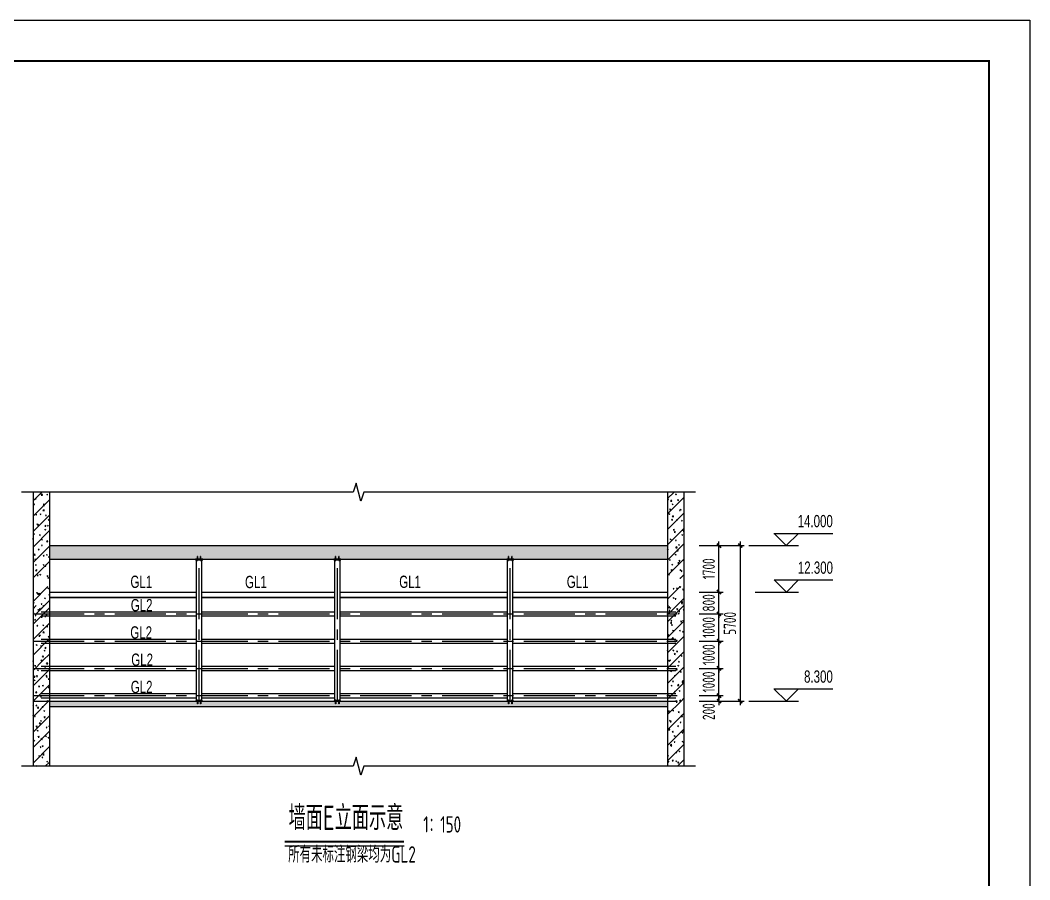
# Model space of a CAD drawing. Extents: x -803796 to -501762, y -1479216 to -846035.
# Drawn here: x -538792 to -501762, y -1091934 to -1060415 of the extents above; entities that cross this region are included whole.
import ezdxf
from ezdxf.enums import TextEntityAlignment as Align

# ---------------------------------------------------------------- set-up
doc = ezdxf.new("R2010")
doc.units = 0
doc.header["$LTSCALE"] = 1500
doc.linetypes.add('CENTER', pattern=[2, 1.25, -0.25, 0.25, -0.25])
doc.layers.get('0').update_dxf_attribs({"linetype": 'CONTINUOUS'})
doc.layers.get('Defpoints').update_dxf_attribs({"linetype": 'CONTINUOUS'})
for name, color, linetype in [('AR-INT DECO', 140, 'CONTINUOUS'), ('AXIS', 253, 'CENTER'), ('BORDER', 7, 'CONTINUOUS'), ('DIM', 3, 'CONTINUOUS'), ('HATCH', 254, 'CONTINUOUS'), ('NUM', 7, 'CONTINUOUS'), ('TEXT', 7, 'CONTINUOUS'), ('THIN', 7, 'CONTINUOUS')]:
    doc.layers.add(name, color=color, linetype=linetype)
doc.styles.add('TSSD_Dimension', font='Tssdeng.shx', dxfattribs={"width": 0.7, "bigfont": 'hztxt.shx'})
doc.styles.add('TSSD_Label', font='tj03-romans1.shx', dxfattribs={"width": 0.7, "bigfont": 'hztxt.shx'})
doc.styles.add('TSSD_NORM', font='tssdeng.shx', dxfattribs={"width": 0.7, "bigfont": 'hztxt.shx'})
doc.dimstyles.new('TSSD_150_150', dxfattribs={"dimtxt": 450, "dimasz": 150, "dimexe": 150, "dimexo": 375, "dimgap": 150, "dimtad": 1, "dimdec": 0, "dimzin": 0, "dimdsep": 46, "dimtxsty": 'TSSD_Dimension', "dimblk": 'ARCHTICK', "dimblk1": 'ARCHTICK', "dimblk2": 'ARCHTICK', "dimcen": 0, "dimdle": 150, "dimclrt": 7, "dimadec": 0, "dimazin": 0, "dimtfac": 1, "dimtdec": 0, "dimtix": 1, "dimtmove": 2, "dimatfit": 3, "dimfxl": 1, "dimtolj": 1, "dimtzin": 0, "dimarcsym": 0})
pattern_1 = [(50, (0, -77284.3), (358.63009, -31.37607), [37.5, -412.5]), (355, (0, -77284.3), (-69.37567, 376.09607), [30, -330]), (100.4514, (29.9, -77286.93), (289.25469, 344.71977), [31.8701, -350.57106]), (46.1842, (0, -77184.3), (533.62052, -82.7595), [56.25, -618.75]), (96.6356, (44.47, -77191.2), (467.33135, 487.05894), [47.80514, -525.8565]), (351.1842, (0, -77184.3), (467.33097, 487.0593), [45, -495]), (21, (50, -77209.3), (298.453526, -201.309445), [37.5, -412.5]), (326, (50, -77209.3), (121.65767, 362.57502), [30, -330]), (71.4514, (74.87, -77226.1), (420.11131, 161.26525), [31.8701, -350.57106]), (45, (0, -77284.3), (-282.84271, 282.84271), [])]
pattern_2 = [(50, (0, -76984.3), (358.63009, -31.37607), [37.5, -412.5]), (355, (0, -76984.3), (-69.37567, 376.09607), [30, -330]), (100.4514, (29.9, -76986.93), (289.25469, 344.71977), [31.8701, -350.57106]), (46.1842, (0, -76884.3), (533.62052, -82.7595), [56.25, -618.75]), (96.6356, (44.47, -76891.2), (467.33135, 487.05894), [47.80514, -525.8565]), (351.1842, (0, -76884.3), (467.33097, 487.0593), [45, -495]), (21, (50, -76909.3), (298.453526, -201.309445), [37.5, -412.5]), (326, (50, -76909.3), (121.65767, 362.57502), [30, -330]), (71.4514, (74.87, -76926.1), (420.11131, 161.26525), [31.8701, -350.57106]), (45, (0, -76984.3), (-282.84271, 282.84271), [])]

# ---------------------------------------------------------------- blocks, each defined once
blk = doc.blocks.new('_ArchTick')
at = {"color": 0, "linetype": 'ByBlock', "const_width": 0.4}
blk.add_lwpolyline([(-0.5, -0.5), (0.5, 0.5)], dxfattribs=at)
blk = doc.blocks.new('*D590')
at = {"layer": 'Defpoints', "color": 0, "transparency": 16777216}
for p in [(-514258, -1085182), (-513162, -1085182), (-514258, -1085382)]:
    blk.add_point(p, dxfattribs=at)
at = {"layer": 'DIM', "color": 0, "lineweight": -2, "transparency": 16777216}
for p, q in [((-513883, -1085182), (-513012, -1085182)), ((-513162, -1085182), (-513162, -1085032)), ((-513162, -1085382), (-513162, -1085182)), ((-513883, -1085382), (-513012, -1085382)), ((-513162, -1085382), (-513162, -1085532))]:
    blk.add_line(p, q, dxfattribs=at)
at = {"layer": 'DIM', "color": 0, "lineweight": -2, "transparency": 16777216, "xscale": 150, "yscale": 150, "zscale": 150}
for p, rotation in [((-513162, -1085182), 270), ((-513162, -1085382), 90)]:
    blk.add_blockref('_ArchTick', p, dxfattribs=dict(at, rotation=rotation))
at = {"layer": 'DIM', "color": 7, "transparency": 16777216, "insert": (-513537, -1085769), "char_height": 450, "attachment_point": 5, "rotation": 90, "style": 'TSSD_Dimension'}
blk.add_mtext('\\A1;200', dxfattribs=at)
blk = doc.blocks.new('*D591')
at = {"layer": 'Defpoints', "color": 0, "transparency": 16777216}
for p in [(-514258, -1084182), (-513162, -1084182), (-514258, -1085182)]:
    blk.add_point(p, dxfattribs=at)
at = {"layer": 'DIM', "color": 0, "lineweight": -2, "transparency": 16777216}
for p, q in [((-513883, -1084182), (-513012, -1084182)), ((-513162, -1084182), (-513162, -1084032)), ((-513162, -1085182), (-513162, -1084182)), ((-513883, -1085182), (-513012, -1085182)), ((-513162, -1085182), (-513162, -1085332))]:
    blk.add_line(p, q, dxfattribs=at)
at = {"layer": 'DIM', "color": 0, "lineweight": -2, "transparency": 16777216, "xscale": 150, "yscale": 150, "zscale": 150}
for p, rotation in [((-513162, -1084182), 270), ((-513162, -1085182), 90)]:
    blk.add_blockref('_ArchTick', p, dxfattribs=dict(at, rotation=rotation))
at = {"layer": 'DIM', "color": 7, "transparency": 16777216, "insert": (-513537, -1084682), "char_height": 450, "attachment_point": 5, "rotation": 90, "style": 'TSSD_Dimension'}
blk.add_mtext('\\A1;1000', dxfattribs=at)
blk = doc.blocks.new('*D592')
at = {"layer": 'Defpoints', "color": 0, "transparency": 16777216}
for p in [(-514258, -1083182), (-513162, -1083182), (-514258, -1084182)]:
    blk.add_point(p, dxfattribs=at)
at = {"layer": 'DIM', "color": 0, "lineweight": -2, "transparency": 16777216}
for p, q in [((-513162, -1083182), (-513162, -1083032)), ((-513883, -1083182), (-513012, -1083182)), ((-513162, -1084182), (-513162, -1083182)), ((-513883, -1084182), (-513012, -1084182)), ((-513162, -1084182), (-513162, -1084332))]:
    blk.add_line(p, q, dxfattribs=at)
at = {"layer": 'DIM', "color": 0, "lineweight": -2, "transparency": 16777216, "xscale": 150, "yscale": 150, "zscale": 150}
for p, rotation in [((-513162, -1083182), 270), ((-513162, -1084182), 90)]:
    blk.add_blockref('_ArchTick', p, dxfattribs=dict(at, rotation=rotation))
at = {"layer": 'DIM', "color": 7, "transparency": 16777216, "insert": (-513537, -1083682), "char_height": 450, "attachment_point": 5, "rotation": 90, "style": 'TSSD_Dimension'}
blk.add_mtext('\\A1;1000', dxfattribs=at)
blk = doc.blocks.new('*D593')
at = {"layer": 'Defpoints', "color": 0, "transparency": 16777216}
for p in [(-514258, -1082182), (-513162, -1082182), (-514258, -1083182)]:
    blk.add_point(p, dxfattribs=at)
at = {"layer": 'DIM', "color": 0, "lineweight": -2, "transparency": 16777216}
for p, q in [((-513883, -1082182), (-513012, -1082182)), ((-513162, -1082182), (-513162, -1082032)), ((-513162, -1083182), (-513162, -1082182)), ((-513883, -1083182), (-513012, -1083182)), ((-513162, -1083182), (-513162, -1083332))]:
    blk.add_line(p, q, dxfattribs=at)
at = {"layer": 'DIM', "color": 0, "lineweight": -2, "transparency": 16777216, "xscale": 150, "yscale": 150, "zscale": 150}
for p, rotation in [((-513162, -1082182), 270), ((-513162, -1083182), 90)]:
    blk.add_blockref('_ArchTick', p, dxfattribs=dict(at, rotation=rotation))
at = {"layer": 'DIM', "color": 7, "transparency": 16777216, "insert": (-513537, -1082682), "char_height": 450, "attachment_point": 5, "rotation": 90, "style": 'TSSD_Dimension'}
blk.add_mtext('\\A1;1000', dxfattribs=at)
blk = doc.blocks.new('*D594')
at = {"layer": 'Defpoints', "color": 0, "transparency": 16777216}
for p in [(-514258, -1081382), (-513162, -1081382), (-514258, -1082182)]:
    blk.add_point(p, dxfattribs=at)
at = {"layer": 'DIM', "color": 0, "lineweight": -2, "transparency": 16777216}
for p, q in [((-513162, -1081382), (-513162, -1081232)), ((-513883, -1081382), (-513012, -1081382)), ((-513162, -1082182), (-513162, -1081382)), ((-513883, -1082182), (-513012, -1082182)), ((-513162, -1082182), (-513162, -1082332))]:
    blk.add_line(p, q, dxfattribs=at)
at = {"layer": 'DIM', "color": 0, "lineweight": -2, "transparency": 16777216, "xscale": 150, "yscale": 150, "zscale": 150}
for p, rotation in [((-513162, -1081382), 270), ((-513162, -1082182), 90)]:
    blk.add_blockref('_ArchTick', p, dxfattribs=dict(at, rotation=rotation))
at = {"layer": 'DIM', "color": 7, "transparency": 16777216, "insert": (-513537, -1081782), "char_height": 450, "attachment_point": 5, "rotation": 90, "style": 'TSSD_Dimension'}
blk.add_mtext('\\A1;800', dxfattribs=at)
blk = doc.blocks.new('*D595')
at = {"layer": 'Defpoints', "color": 0, "transparency": 16777216}
for p in [(-514258, -1079682), (-513162, -1079682), (-514258, -1081382)]:
    blk.add_point(p, dxfattribs=at)
at = {"layer": 'DIM', "color": 0, "lineweight": -2, "transparency": 16777216}
for p, q in [((-513883, -1079682), (-513012, -1079682)), ((-513162, -1081532), (-513162, -1079532)), ((-513883, -1081382), (-513012, -1081382))]:
    blk.add_line(p, q, dxfattribs=at)
at = {"layer": 'DIM', "color": 0, "lineweight": -2, "transparency": 16777216, "xscale": 150, "yscale": 150, "zscale": 150}
for p, rotation in [((-513162, -1079682), 90), ((-513162, -1081382), 270)]:
    blk.add_blockref('_ArchTick', p, dxfattribs=dict(at, rotation=rotation))
at = {"layer": 'DIM', "color": 7, "transparency": 16777216, "insert": (-513537, -1080532), "char_height": 450, "attachment_point": 5, "rotation": 90, "style": 'TSSD_Dimension'}
blk.add_mtext('\\A1;1700', dxfattribs=at)
blk = doc.blocks.new('*D596')
at = {"layer": 'Defpoints', "color": 0, "transparency": 16777216}
for p in [(-514258, -1079682), (-514258, -1085382), (-512385, -1085382)]:
    blk.add_point(p, dxfattribs=at)
at = {"layer": 'DIM', "color": 0, "lineweight": -2, "transparency": 16777216}
for p, q in [((-513883, -1079682), (-512235, -1079682)), ((-512385, -1079532), (-512385, -1085532)), ((-513883, -1085382), (-512235, -1085382))]:
    blk.add_line(p, q, dxfattribs=at)
at = {"layer": 'DIM', "color": 0, "lineweight": -2, "transparency": 16777216, "xscale": 150, "yscale": 150, "zscale": 150}
for p, rotation in [((-512385, -1079682), 90), ((-512385, -1085382), 270)]:
    blk.add_blockref('_ArchTick', p, dxfattribs=dict(at, rotation=rotation))
at = {"layer": 'DIM', "color": 7, "transparency": 16777216, "insert": (-512760, -1082532), "char_height": 450, "attachment_point": 5, "rotation": 90, "style": 'TSSD_Dimension'}
blk.add_mtext('\\A1;5700', dxfattribs=at)
blk = doc.blocks.new('A$C4FFD1A59')
at = {"layer": 'AR-INT DECO'}
for p, q in [((-513, 1623), (-513, 69)), ((-393, 1623), (-393, 69)), ((687, 1623), (687, 69)), ((807, 1623), (807, 69))]:
    blk.add_line(p, q, dxfattribs=at)
for points in [[(-1153, 1281), (1447, 1281), (1447, 1121), (-1153, 1121)], [(-513, 1623), (-393, 1623), (-393, 69), (-513, 69)], [(687, 1623), (807, 1623), (807, 69), (687, 69)]]:
    blk.add_lwpolyline(points, close=True, dxfattribs=at)

msp = doc.modelspace()

# ---------------------------------------------------------------- hatches: boundary and pattern name
at = {"layer": 'HATCH'}
h = msp.add_hatch(dxfattribs=at)
h.set_pattern_fill('ARMOREDW', color=256, scale=50, style=0)
h.set_pattern_definition(pattern_2)
h.paths.add_polyline_path([(-537719.8, -1077717.7), (-538319.8, -1077717.7), (-538319.8, -1080881.9), (-537719.8, -1080881.9)])
h = msp.add_hatch(dxfattribs=at)
h.set_pattern_fill('ARMOREDW', color=256, scale=50, style=0)
h.set_pattern_definition(pattern_2)
h.paths.add_polyline_path([(-514445.7, -1077717.7), (-515045.7, -1077717.7), (-515045.7, -1080881.9), (-514445.7, -1080881.9)])
h = msp.add_hatch(dxfattribs=at)
h.set_pattern_fill('ARMOREDW', color=256, scale=25, style=0)
h.set_pattern_definition([(50, (5476.26, -218173.17), (179.315046, -15.688034), [18.75, -206.25]), (355, (5476.26, -218173.17), (-34.687833, 188.048033), [15, -165]), (100.4514, (5491.2, -218174.48), (144.627345, 172.359886), [15.935047, -175.285528]), (46.1842, (5476.26, -218123.17), (266.81026, -41.379754), [28.125, -309.375]), (96.6356, (5498.5, -218126.62), (233.665676, 243.52947), [23.90257, -262.92825]), (351.1842, (5476.26, -218123.17), (233.66549, 243.52965), [22.5, -247.5]), (21, (5501.26, -218135.67), (149.226763, -100.654723), [18.75, -206.25]), (326, (5501.26, -218135.67), (60.828833, 181.28751), [15, -165]), (71.4514, (5513.7, -218144.06), (210.055657, 80.632624), [15.935047, -175.285528]), (45, (5476.26, -218173.17), (-141.421356, 141.421356), [])])
h.paths.add_polyline_path([(-515045.7, -1079681.9), (-537719.8, -1079681.9), (-537719.8, -1080181.9), (-515045.7, -1080181.9)])
h = msp.add_hatch(dxfattribs=at)
h.set_pattern_fill('ARMOREDW', color=256, scale=50, style=0)
h.set_pattern_definition(pattern_1)
h.paths.add_polyline_path([(-537719.8, -1081181.9), (-538319.8, -1081181.9), (-538319.8, -1082181.9), (-537719.8, -1082181.9)])
h = msp.add_hatch(dxfattribs=at)
h.set_pattern_fill('ARMOREDW', color=256, scale=50, style=0)
h.set_pattern_definition(pattern_1)
h.paths.add_polyline_path([(-514445.7, -1081181.9), (-515045.7, -1081181.9), (-515045.7, -1082181.9), (-514445.7, -1082181.9)])
h = msp.add_hatch(dxfattribs=at)
h.set_pattern_fill('ARMOREDW', color=256, scale=50, style=0)
h.set_pattern_definition(pattern_2)
h.paths.add_polyline_path([(-537719.8, -1081881.9), (-538319.8, -1081881.9), (-538319.8, -1082881.9), (-537719.8, -1082881.9)])
h = msp.add_hatch(dxfattribs=at)
h.set_pattern_fill('ARMOREDW', color=256, scale=50, style=0)
h.set_pattern_definition(pattern_2)
h.paths.add_polyline_path([(-514445.7, -1081881.9), (-515045.7, -1081881.9), (-515045.7, -1082881.9), (-514445.7, -1082881.9)])
h = msp.add_hatch(dxfattribs=at)
h.set_pattern_fill('ARMOREDW', color=256, scale=50, style=0)
h.set_pattern_definition(pattern_2)
h.paths.add_polyline_path([(-537719.8, -1082881.9), (-538319.8, -1082881.9), (-538319.8, -1083881.9), (-537719.8, -1083881.9)])
h = msp.add_hatch(dxfattribs=at)
h.set_pattern_fill('ARMOREDW', color=256, scale=50, style=0)
h.set_pattern_definition(pattern_2)
h.paths.add_polyline_path([(-514445.7, -1082881.9), (-515045.7, -1082881.9), (-515045.7, -1083881.9), (-514445.7, -1083881.9)])
h = msp.add_hatch(dxfattribs=at)
h.set_pattern_fill('ARMOREDW', color=256, scale=50, style=0)
h.set_pattern_definition(pattern_2)
h.paths.add_polyline_path([(-537719.8, -1083881.9), (-538319.8, -1083881.9), (-538319.8, -1084881.9), (-537719.8, -1084881.9)])
h = msp.add_hatch(dxfattribs=at)
h.set_pattern_fill('ARMOREDW', color=256, scale=50, style=0)
h.set_pattern_definition(pattern_2)
h.paths.add_polyline_path([(-514445.7, -1083881.9), (-515045.7, -1083881.9), (-515045.7, -1084881.9), (-514445.7, -1084881.9)])
h = msp.add_hatch(dxfattribs=at)
h.set_pattern_fill('ARMOREDW', color=256, scale=50, style=0)
h.set_pattern_definition(pattern_2)
h.paths.add_polyline_path([(-537719.8, -1084881.9), (-538319.8, -1084881.9), (-538319.8, -1085381.9), (-537719.8, -1085381.9)])
h = msp.add_hatch(dxfattribs=at)
h.set_pattern_fill('ARMOREDW', color=256, scale=50, style=0)
h.set_pattern_definition(pattern_2)
h.paths.add_polyline_path([(-514445.7, -1084881.9), (-515045.7, -1084881.9), (-515045.7, -1085381.9), (-514445.7, -1085381.9)])
h = msp.add_hatch(dxfattribs=at)
h.set_pattern_fill('ARMOREDW', color=256, scale=50, style=0)
h.set_pattern_definition(pattern_2)
h.paths.add_polyline_path([(-537719.8, -1085381.9), (-538319.8, -1085381.9), (-538319.8, -1087770.4), (-537719.8, -1087770.4)])
h = msp.add_hatch(dxfattribs=at)
h.set_pattern_fill('ARMOREDW', color=256, scale=25, style=0)
h.set_pattern_definition([(50, (4025.27, -218173.17), (179.315046, -15.688034), [18.75, -206.25]), (355, (4025.27, -218173.17), (-34.687833, 188.048033), [15, -165]), (100.4514, (4040.22, -218174.48), (144.627345, 172.359886), [15.935047, -175.285528]), (46.1842, (4025.27, -218123.17), (266.81026, -41.379754), [28.125, -309.375]), (96.6356, (4047.5, -218126.62), (233.665676, 243.52947), [23.90257, -262.92825]), (351.1842, (4025.27, -218123.17), (233.66549, 243.52965), [22.5, -247.5]), (21, (4050.27, -218135.67), (149.226763, -100.654723), [18.75, -206.25]), (326, (4050.27, -218135.67), (60.828833, 181.28751), [15, -165]), (71.4514, (4062.7, -218144.06), (210.055657, 80.632624), [15.935047, -175.285528]), (45, (4025.27, -218173.17), (-141.421356, 141.421356), [])])
h.paths.add_polyline_path([(-515045.7, -1085381.9), (-537719.8, -1085381.9), (-537719.8, -1085581.9), (-515045.7, -1085581.9)])
h = msp.add_hatch(dxfattribs=at)
h.set_pattern_fill('ARMOREDW', color=256, scale=50, style=0)
h.set_pattern_definition(pattern_2)
h.paths.add_polyline_path([(-514445.7, -1085381.9), (-515045.7, -1085381.9), (-515045.7, -1087770.4), (-514445.7, -1087770.4)])

# ---------------------------------------------------------------- linework, layer by layer
at = {"layer": 'AR-INT DECO'}
for p, q in [((-538319.8, -1077717.7), (-538319.8, -1087770.4)), ((-537719.8, -1077717.7), (-537719.8, -1087770.4)), ((-515045.7, -1077717.7), (-515045.7, -1087770.4)), ((-514445.7, -1077717.7), (-514445.7, -1087770.4)), ((-537719.8, -1079681.9), (-515045.7, -1079681.9)), ((-537719.8, -1080181.9), (-515045.7, -1080181.9)), ((-532328.2, -1085381.9), (-532328.2, -1080181.9)), ((-532128.2, -1085381.9), (-532128.2, -1080181.9)), ((-527256.3, -1085381.9), (-527256.3, -1080181.9)), ((-527056.3, -1085381.9), (-527056.3, -1080181.9)), ((-520918.2, -1085381.9), (-520918.2, -1080181.9)), ((-520718.2, -1085381.9), (-520718.2, -1080181.9)), ((-537719.8, -1081381.9), (-532328.2, -1081381.9)), ((-537719.8, -1081389.9), (-532328.2, -1081389.9)), ((-537719.8, -1081573.9), (-532328.2, -1081573.9)), ((-537719.8, -1081581.9), (-532328.2, -1081581.9)), ((-532128.2, -1081381.9), (-527256.3, -1081381.9)), ((-532128.2, -1081389.9), (-527256.3, -1081389.9)), ((-532128.2, -1081573.9), (-527256.3, -1081573.9)), ((-532128.2, -1081581.9), (-527256.3, -1081581.9)), ((-527056.3, -1081381.9), (-520918.2, -1081381.9)), ((-527056.3, -1081389.9), (-520918.2, -1081389.9)), ((-527056.3, -1081573.9), (-520918.2, -1081573.9)), ((-527056.3, -1081581.9), (-520918.2, -1081581.9)), ((-520718.2, -1081381.9), (-515045.7, -1081381.9)), ((-520718.2, -1081389.9), (-515045.7, -1081389.9)), ((-520718.2, -1081573.9), (-515045.7, -1081573.9)), ((-520718.2, -1081581.9), (-515045.7, -1081581.9)), ((-538019.8, -1082105.9), (-532328.2, -1082105.9)), ((-538019.8, -1082257.9), (-532328.2, -1082257.9)), ((-532128.2, -1082105.9), (-527256.3, -1082105.9)), ((-532128.2, -1082257.9), (-527256.3, -1082257.9)), ((-527056.3, -1082105.9), (-520918.2, -1082105.9)), ((-527056.3, -1082257.9), (-520918.2, -1082257.9)), ((-520718.2, -1082105.9), (-514745.7, -1082105.9)), ((-520718.2, -1082257.9), (-514745.7, -1082257.9)), ((-538019.8, -1083105.9), (-532328.2, -1083105.9)), ((-532128.2, -1083105.9), (-527256.3, -1083105.9)), ((-527056.3, -1083105.9), (-520918.2, -1083105.9)), ((-520718.2, -1083105.9), (-514745.7, -1083105.9)), ((-538019.8, -1083257.9), (-532328.2, -1083257.9)), ((-532128.2, -1083257.9), (-527256.3, -1083257.9)), ((-527056.3, -1083257.9), (-520918.2, -1083257.9)), ((-520718.2, -1083257.9), (-514745.7, -1083257.9)), ((-538019.8, -1084105.9), (-532328.2, -1084105.9)), ((-532128.2, -1084105.9), (-527256.3, -1084105.9)), ((-527056.3, -1084105.9), (-520918.2, -1084105.9)), ((-520718.2, -1084105.9), (-514745.7, -1084105.9)), ((-538019.8, -1084257.9), (-532328.2, -1084257.9)), ((-532128.2, -1084257.9), (-527256.3, -1084257.9)), ((-527056.3, -1084257.9), (-520918.2, -1084257.9)), ((-520718.2, -1084257.9), (-514745.7, -1084257.9)), ((-538019.8, -1085105.9), (-532328.2, -1085105.9)), ((-538019.8, -1085257.9), (-532328.2, -1085257.9)), ((-532128.2, -1085105.9), (-527256.3, -1085105.9)), ((-532128.2, -1085257.9), (-527256.3, -1085257.9)), ((-527056.3, -1085105.9), (-520918.2, -1085105.9)), ((-527056.3, -1085257.9), (-520918.2, -1085257.9)), ((-520718.2, -1085105.9), (-514745.7, -1085105.9)), ((-520718.2, -1085257.9), (-514745.7, -1085257.9)), ((-537719.8, -1085381.9), (-515045.7, -1085381.9)), ((-537719.8, -1085581.9), (-515045.7, -1085581.9))]:
    msp.add_line(p, q, dxfattribs=at)
at = {"layer": 'AXIS'}
for p, q in [((-532228.2, -1085381.9), (-532228.2, -1080181.9)), ((-527156.3, -1085381.9), (-527156.3, -1080181.9)), ((-520818.2, -1085381.9), (-520818.2, -1080181.9)), ((-538319.8, -1082181.9), (-514445.7, -1082181.9)), ((-538319.8, -1083181.9), (-514445.7, -1083181.9)), ((-538319.8, -1084181.9), (-514445.7, -1084181.9)), ((-538319.8, -1085181.9), (-514445.7, -1085181.9)), ((-538319.8, -1085381.9), (-514445.7, -1085381.9))]:
    msp.add_line(p, q, dxfattribs=at)
at = {"layer": 'BORDER', "elevation": -3.1}
msp.add_lwpolyline([(-590861.8, -1123415.5), (-590861.8, -1060415.5), (-501761.8, -1060415.5), (-501761.8, -1123415.5)], close=True, dxfattribs=at)
at = {"layer": 'BORDER', "const_width": 75, "elevation": -3.1}
msp.add_lwpolyline([(-587111.8, -1121915.5), (-587111.8, -1061915.5), (-503261.8, -1061915.5), (-503261.8, -1121915.5)], close=True, dxfattribs=at)
at = {"layer": 'NUM', "const_width": 75, "elevation": -3.1}
msp.add_lwpolyline([(-529089.5, -1090534.8), (-524712, -1090534.8)], dxfattribs=at)
at = {"layer": 'NUM', "elevation": -3.1}
msp.add_lwpolyline([(-529089.5, -1090684.8), (-524712, -1090684.8)], dxfattribs=at)
at = {"layer": 'THIN'}
for p, q in [((-511147.5, -1079231.9), (-510247.5, -1079231.9)), ((-510691, -1079688.3), (-511141, -1079238.3)), ((-510697.5, -1079681.9), (-510247.5, -1079231.9)), ((-510247.5, -1079231.9), (-508987.5, -1079231.9)), ((-512062.2, -1079681.9), (-510247.5, -1079681.9)), ((-510691, -1081388.3), (-511141, -1080938.3)), ((-511141, -1080938.3), (-510241, -1080938.3)), ((-510691, -1081388.3), (-510241, -1080938.3)), ((-510241, -1080938.3), (-508981, -1080938.3)), ((-511831.9, -1081388.3), (-510241, -1081388.3)), ((-511147.5, -1084931.9), (-510247.5, -1084931.9)), ((-510691, -1085388.3), (-511141, -1084938.3)), ((-510697.5, -1085381.9), (-510247.5, -1084931.9)), ((-510247.5, -1084931.9), (-508987.5, -1084931.9)), ((-512062.2, -1085381.9), (-510247.5, -1085381.9))]:
    msp.add_line(p, q, dxfattribs=at)
for points in [[(-514025.7, -1077717.7), (-526187.7, -1077717.7), (-526292.7, -1078047.7), (-526472.7, -1077387.7), (-526577.7, -1077717.7), (-538739.8, -1077717.7)], [(-514025.7, -1087770.4), (-526187.7, -1087770.4), (-526292.7, -1088100.4), (-526472.7, -1087440.4), (-526577.7, -1087770.4), (-538739.8, -1087770.4)]]:
    msp.add_lwpolyline(points, dxfattribs=at)

# ---------------------------------------------------------------- block references
at = {"layer": 'AR-INT DECO', "xscale": -0.1, "yscale": 0.1, "zscale": 0.1, "rotation": 180}
for p in [(-532242.8, -1080069.8), (-527171, -1080069.8), (-520832.8, -1080069.8)]:
    msp.add_blockref('A$C4FFD1A59', p, dxfattribs=at)
at = {"layer": 'AR-INT DECO', "xscale": 0.1, "yscale": 0.1, "zscale": 0.1}
for p in [(-532242.8, -1085494), (-527171, -1085494), (-520832.8, -1085494)]:
    msp.add_blockref('A$C4FFD1A59', p, dxfattribs=at)

# ---------------------------------------------------------------- texts
at = {"layer": 'NUM', "style": 'TSSD_NORM', "width": 0.7}
for s, height, p in [('墙面E立面示意', 900, (-528949.2, -1090383.1, -3.1)), (' 1：150', 600, (-524262, -1090383.1, -3.1)), ('所有未标注钢梁均为GL2', 600, (-528962.9, -1091482.5, -3.1))]:
    msp.add_text(s, height=height, dxfattribs=at).set_placement(p, align=Align.BOTTOM_LEFT)
at = {"layer": 'TEXT', "style": 'TSSD_Label', "width": 0.7}
for s, p in [('GL1', (-534747.5, -1081231.9)), ('GL1', (-530544.9, -1081239.9)), ('GL1', (-524889.1, -1081231.9)), ('GL1', (-518744.1, -1081231.9)), ('GL2', (-534734.4, -1082088.3)), ('GL2', (-534751.6, -1083088.3)), ('GL2', (-534717.3, -1084088.3)), ('GL2', (-534734.4, -1085088.3))]:
    msp.add_text(s, height=450, dxfattribs=at).set_placement(p)
at = {"layer": 'THIN', "style": 'TSSD_Label', "width": 0.7}
for s, p in [('14.000', (-508987.5, -1079141.9)), ('12.300', (-508981, -1080848.3)), ('8.300', (-508987.5, -1084841.9))]:
    msp.add_text(s, height=450, dxfattribs=at).set_placement(p, align=Align.BOTTOM_RIGHT)

# ---------------------------------------------------------------- dimensions: what is measured, and where the dimension line sits
at = {"layer": 'DIM'}
for base, p1, p2, picture, middle in [((-513162.2, -1079681.9), (-514258, -1081381.9), (-514258, -1079681.9), '*D595', (-513537.2, -1080531.9)), ((-512385.1, -1085381.9), (-514258, -1079681.9), (-514258, -1085381.9), '*D596', (-512760.1, -1082531.9)), ((-513162.2, -1081381.9), (-514258, -1082181.9), (-514258, -1081381.9), '*D594', (-513537.2, -1081781.9)), ((-513162.2, -1082181.9), (-514258, -1083181.9), (-514258, -1082181.9), '*D593', (-513537.2, -1082681.9)), ((-513162.2, -1083181.9), (-514258, -1084181.9), (-514258, -1083181.9), '*D592', (-513537.2, -1083681.9)), ((-513162.2, -1084181.9), (-514258, -1085181.9), (-514258, -1084181.9), '*D591', (-513537.2, -1084681.9))]:
    dim = msp.add_linear_dim(base=base, p1=p1, p2=p2, angle=90, dimstyle='TSSD_150_150', dxfattribs=at)
    dim.commit()
    dim.dimension.update_dxf_attribs({"geometry": picture, "text_midpoint": middle})
dim = msp.add_linear_dim(base=(-513162.2, -1085181.9), p1=(-514258, -1085381.9), p2=(-514258, -1085181.9), angle=90, dimstyle='TSSD_150_150', dxfattribs=at)
dim.commit()
dim.dimension.update_dxf_attribs({"geometry": '*D590', "text_midpoint": (-513537.2, -1085769), "dimtype": 160})

doc.saveas('drawing.dxf')
